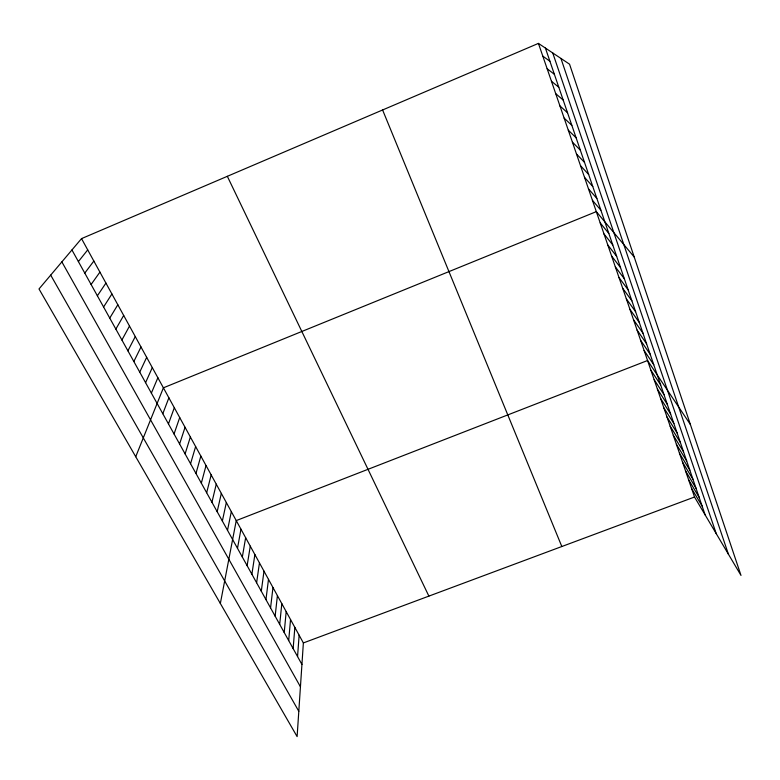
<?xml version="1.0" encoding="UTF-8"?>
<svg xmlns="http://www.w3.org/2000/svg" width="780" height="780" viewBox="0 0 780 780"><rect width="100%" height="100%" fill="white"/><g stroke="black" fill="none" stroke-linecap="round" stroke-linejoin="round"><path stroke-width="1.17" d="M81.529 238.612L303.371 642.934L297.112 736.603L39 288.961L81.529 238.612L538.424 43.397L569.546 64.184L741 575.425L694.532 497.016L538.424 43.397M297.56 656.555L299.13 635.183M293.144 648.599L294.85 627.383M288.697 640.585L290.531 619.525M284.212 632.512L286.192 611.608M279.698 624.37L281.814 603.642M275.145 616.181L277.407 595.608M270.562 607.913L272.971 587.515M265.951 599.596L268.495 579.365M261.3 591.211L263.991 571.155M256.61 582.758L259.457 562.887M251.881 574.246L254.885 554.551M247.124 565.666L250.282 546.156M242.326 557.017L245.641 537.703M237.49 548.311L240.961 529.181M220.35 603.466L236.252 520.591L647.556 360.526L690.378 424.486M227.506 530.322L231.319 511.602M222.358 521.04L226.336 502.525M217.172 511.69L221.325 493.389M211.936 502.252L216.265 484.175M206.661 492.736L211.175 474.883M201.338 483.151L206.037 465.523M195.965 473.479L200.85 456.085M190.554 463.729L195.634 446.569M185.104 453.892L190.369 436.976M179.595 443.976L185.065 427.303M174.047 433.973L179.712 417.553M168.451 423.891L174.32 407.726M162.805 413.722L168.88 397.81M135.73 456.719L163.4 387.816L596.32 211.633L634.218 257.029M151.369 393.11L157.872 377.735M145.577 382.668L152.295 367.575M139.737 372.148L146.669 357.328M133.848 361.52L140.995 346.993M127.901 350.805L135.281 336.57M121.904 340.002L129.509 326.06M115.849 329.092L123.688 315.452M109.746 318.094L117.829 304.756M103.584 306.988L111.91 293.972M97.373 295.796L105.934 283.091M91.104 284.485L99.918 272.123M84.776 273.088L93.844 261.046M78.39 261.583L87.711 249.883M303.371 642.934L694.532 497.016M542.812 56.14L549.91 61.249M547.15 68.757L554.385 74.305M551.46 81.266L558.812 87.253M555.721 93.659L563.199 100.064M559.942 105.934L567.538 112.768M564.135 118.102L571.847 125.346M568.288 130.162L576.108 137.806M572.393 142.116L580.33 150.15M576.469 153.962L584.522 162.386M580.515 165.701L588.666 174.505M584.512 177.333L592.771 186.508M588.49 188.867L596.846 198.412M592.42 200.304L600.883 210.2M600.191 222.875L608.839 233.464M604.022 234.01L612.768 244.939M607.815 245.047L616.658 256.318M611.588 255.996L620.519 267.589M615.322 266.857L624.341 278.762M619.027 277.612L628.134 289.838M622.693 288.288L631.888 300.827M626.34 298.867L635.612 311.707M629.947 309.358L639.308 322.491M633.526 319.761L642.964 333.187M637.084 330.077L646.591 343.795M640.604 340.314L650.188 354.305M644.095 350.464L653.757 364.728M650.861 370.13L660.67 384.92M654.137 379.655L664.014 394.7M657.394 389.103L667.329 404.401M660.621 398.482L670.625 414.014M663.819 407.784L673.891 423.56M666.998 417.017L677.128 433.027M670.147 426.182L680.335 442.416M673.276 435.269L683.524 451.737M676.387 444.298L686.692 460.98M679.468 453.248L689.832 470.155M682.519 462.13L692.942 479.252M685.562 470.954L696.033 488.28M688.574 479.71L699.094 497.24M691.558 488.397L702.136 506.132M50.7 275.116L298.808 711.301M61.864 261.895L300.446 686.809M71.945 249.97L301.938 664.453M227.341 176.319L428.883 596.115M382.6 109.98L561.824 546.517M545.395 48.058L705.159 514.956M552.747 52.972L716.235 533.637M560.937 58.432L728.393 554.161"/></g></svg>
